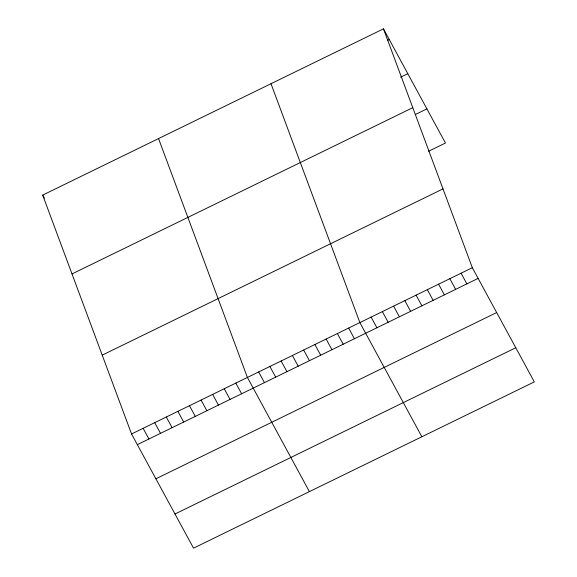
<?xml version="1.0" encoding="UTF-8"?>
<svg xmlns="http://www.w3.org/2000/svg" width="577" height="577" viewBox="0 0 577 577"><rect width="100%" height="100%" fill="white"/><g stroke="black" fill="none" stroke-linecap="round" stroke-linejoin="round"><path stroke-width="0.87" d="M383.46 28.85L472.325 267.721L534.316 381.895L193.54 548.15L131.542 433.969L42.684 195.105L383.46 28.85L445.458 143.031L428.588 151.261M387.65 40.311L389.259 39.524M400.575 77.21L407.802 73.683M72.01 273.931L412.786 107.675M415.664 114.361L426.908 108.873M102.223 355.143L442.999 188.888M131.542 433.969L472.325 267.721M137.34 444.651L478.124 278.395M155.884 478.802L496.667 312.554M174.997 513.992L515.773 347.743M461.081 273.202L466.872 283.884M449.829 278.691L455.628 289.365M438.585 284.18L444.384 294.854M427.341 289.661L433.139 300.343M416.096 295.15L421.895 305.824M404.852 300.639L410.644 311.313M393.601 306.12L399.399 316.802M382.356 311.609L388.155 322.283M371.112 317.098L376.911 327.772M421.859 436.76L359.868 322.579L271.002 83.715M348.623 328.068L354.415 338.742M337.372 333.556L343.171 344.231M326.128 339.038L331.926 349.72M314.883 344.527L320.682 355.208M303.639 350.015L309.438 360.69M292.395 355.497L298.186 366.179M281.143 360.986L286.942 371.667M269.899 366.474L275.698 377.149M258.655 371.956L264.454 382.638M309.402 491.626L247.41 377.445L158.545 138.581M235.82 383.099L241.619 393.774M224.237 388.754L230.035 399.428M212.653 394.401L218.445 405.083M201.063 400.056L206.862 410.737M189.48 405.71L195.271 416.385M177.889 411.365L183.688 422.039M166.306 417.012L172.105 427.694M42.684 195.105L44.342 198.156M154.715 422.667L160.514 433.341M143.132 428.322L148.931 438.996"/></g></svg>
